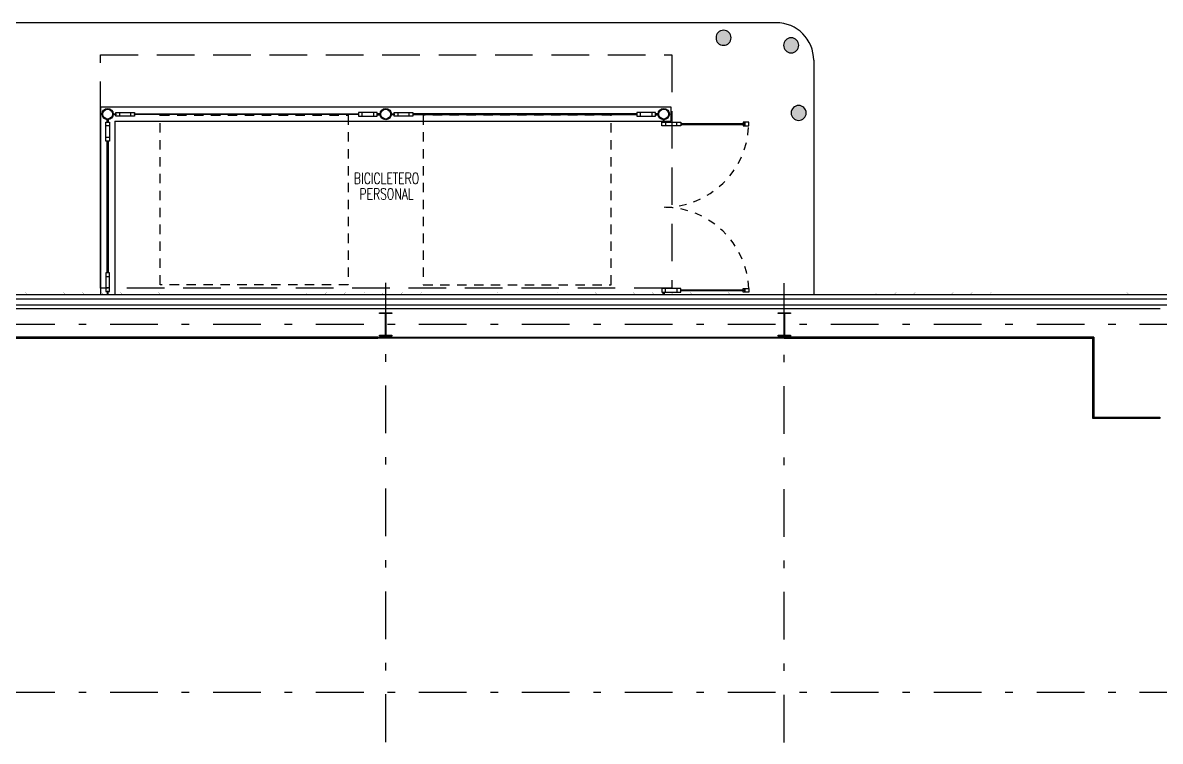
# Model space of a CAD drawing. Header units: millimetres. Extents: x -579 to 213, y -67 to 509.
# Drawn here: x -20.74 to -5.61, y 23.85 to 33.42 of the extents above; entities that cross this region are included whole.
import ezdxf
from ezdxf.enums import TextEntityAlignment as Align
from ezdxf.xclip import XClip

# ---------------------------------------------------------------- set-up
doc = ezdxf.new("R2010")
doc.units = ezdxf.units.MM
doc.header["$LTSCALE"] = 0.1
for name, pattern in [('X REF - ANELO INST bind$0$X REF - ANELO EXT$0$DASHED', [0.75, 0.5, -0.25]), ('X REF - ANELO INST bind$0$X REF - ANELO EXT$0$DASHED2', [0.375, 0.25, -0.125]), ('X REF - ANELO INST bind$0$X REF - ANELO EXT$0$HIDDEN2', [0.1875, 0.125, -0.0625]), ('X REF - ANELO INST bind$0$X REF - ANELO$0$DASHDOT2', [12.7, 6.35, -3.175, 0, -3.175])]:
    doc.linetypes.add(name, pattern=pattern)
for name, color, linetype in [('X REF - ANELO INST bind$0$X REF - ANELO EXT$0$A-CORDONES', 8, 'Continuous'), ('X REF - ANELO INST bind$0$X REF - ANELO EXT$0$A-VISTAS', 8, 'Continuous'), ('X REF - ANELO INST bind$0$X REF - ANELO EXT$0$C-METALICA', 8, 'Continuous'), ('X REF - ANELO INST bind$0$X REF - ANELO EXT$0$D-POSTE HG20', 8, 'Continuous'), ('X REF - ANELO INST bind$0$X REF - ANELO EXT$0$MET-COLUMNA METALICA', 7, 'Continuous'), ('X REF - ANELO INST bind$0$X REF - ANELO EXT$0$PROY', 8, 'X REF - ANELO INST bind$0$X REF - ANELO EXT$0$DASHED'), ('X REF - ANELO INST bind$0$X REF - ANELO EXT$0$R-NOMBRE LOCAL', 7, 'Continuous'), ('X REF - ANELO INST bind$0$X REF - ANELO$0$A-CHAPA TRAPEZOIDAL', 8, 'Continuous'), ('X REF - ANELO INST bind$0$X REF - ANELO$0$A-TABIQUE PRY', 7, 'Continuous'), ('X REF - ANELO INST bind$0$X REF - ANELO$0$A-VISTAS', 8, 'Continuous'), ('X REF - ANELO INST bind$0$X REF - ANELO$0$MET-COLUMNA METALICA', 7, 'Continuous'), ('X REF - ANELO INST bind$0$X REF - ANELO$0$MET-CORREAS DE CV', 7, 'Continuous'), ('X REF - ANELO INST bind$0$X REF - ANELO$0$MET-EJE CABRIADAS', 8, 'X REF - ANELO INST bind$0$X REF - ANELO$0$DASHDOT2'), ('X REF - ANELO INST bind$0$X REF - ANELO$0$MET-LANA VIDRIO', 8, 'Continuous')]:
    doc.layers.add(name, color=color, linetype=linetype)
doc.layers.add('X REF - ANELO INST bind$0$X REF - ANELO EXT$0$PROY-RT Y CONDUCTOS', color=8, linetype='X REF - ANELO INST bind$0$X REF - ANELO EXT$0$HIDDEN2', plot=False)
doc.styles.add('X REF - ANELO INST bind$0$X REF - ANELO EXT$0$VAUX', font='romans.shx', dxfattribs={"width": 0.85})
doc.linetypes.add('X REF - ANELO INST bind$0$X REF - ANELO$0$REFERENCIAL CORTE TRANSVERSAL WM$0$BATTING', pattern='A,0.00254,-2.54,[134,ltypeshp.shx,S=2.54,R=0,X=-2.54,Y=0],-5.08,[134,ltypeshp.shx,S=2.54,R=180,X=2.54,Y=0],-2.54', length=10.16254)

# ---------------------------------------------------------------- blocks, each defined once
blk = doc.blocks.new('X REF - ANELO INST bind$0$X REF - ANELO$0$CMETP')
at = {"layer": 'X REF - ANELO INST bind$0$X REF - ANELO$0$MET-COLUMNA METALICA'}
blk.add_hatch(color=256, dxfattribs=at).paths.add_polyline_path([(-0.082, 0), (-0.082, 0.01), (-0.007, 0.01, 0.414214), (-0.003, 0.014), (-0.003, 0.296, 0.414214), (-0.007, 0.3), (-0.082, 0.3), (-0.082, 0.31), (0.082, 0.31), (0.082, 0.3), (0.007, 0.3, 0.414214), (0.003, 0.296), (0.003, 0.014, 0.414214), (0.007, 0.01), (0.082, 0.01), (0.082, 0)])
blk.add_lwpolyline([(0.082, 0.3), (0.082, 0.31), (-0.082, 0.31), (-0.082, 0.3), (-0.007, 0.3, -0.414214), (-0.003, 0.296), (-0.003, 0.014, -0.414214), (-0.007, 0.01), (-0.082, 0.01), (-0.082, 0), (0.082, 0), (0.082, 0.01), (0.007, 0.01, -0.414214), (0.003, 0.014), (0.003, 0.296, -0.414214), (0.007, 0.3)], format="xyb", close=True, dxfattribs=at)
blk = doc.blocks.new('X REF - ANELO INST bind$0$X REF - ANELO EXT$0$N Local')
at = {"layer": 'X REF - ANELO INST bind$0$X REF - ANELO EXT$0$R-NOMBRE LOCAL', "lineweight": 0, "style": 'X REF - ANELO INST bind$0$X REF - ANELO EXT$0$VAUX', "width": 0.85}
for p in [(6337.572, -934.455), (6337.572, -934.715)]:
    blk.add_attdef('NOMBRE', text='', height=0.182, dxfattribs=at).set_placement(p, align=Align.CENTER)
blk = doc.blocks.new('X REF - ANELO INST bind$0$X REF - ANELO EXT$0$COL')
at = {"layer": 'X REF - ANELO INST bind$0$X REF - ANELO EXT$0$MET-COLUMNA METALICA'}
h = blk.add_hatch(color=256, dxfattribs=at)
h.dxf.hatch_style = 1
edge = h.paths.add_edge_path(flags=17)
edge.add_arc((-12.213, 32.199), 0.065, 0, 360)
edge = h.paths.add_edge_path()
edge.add_arc((-12.213, 32.199), 0.075, 0, 360)
for radius in [0.075, 0.065]:
    blk.add_circle((-12.213, 32.199, 0.015), radius, dxfattribs=at)
blk = doc.blocks.new('X REF - ANELO INST bind$0$X REF - ANELO EXT$0$def hg poste 20')
at = {"layer": 'X REF - ANELO INST bind$0$X REF - ANELO EXT$0$D-POSTE HG20'}
h = blk.add_hatch(color=256, dxfattribs=at)
edge = h.paths.add_edge_path()
edge.add_arc((1268.582, 494.004), 0.1, 0, 360)
blk.add_circle((1268.582, 494.004), 0.1, dxfattribs=at)
blk = doc.blocks.new('X REF - ANELO INST bind$0$X REF - ANELO EXT')
at = {"layer": 'X REF - ANELO INST bind$0$X REF - ANELO EXT$0$A-CORDONES'}
for p, q in [((-10.718, 33.416), (-20.993, 33.416, 0)), ((-10.218, 32.916), (-10.218, 29.795))]:
    blk.add_line(p, q, dxfattribs=at)
blk.add_arc((-10.718, 32.916), 0.5, 0, 90, dxfattribs=at)
at = {"layer": 'X REF - ANELO INST bind$0$X REF - ANELO EXT$0$A-VISTAS', "linetype": 'Continuous', "ltscale": 0.1}
for p, q in [((-19.708, 32.294), (-19.708, 29.795)), ((-19.708, 32.294), (-12.121, 32.294)), ((-12.121, 32.294), (-12.121, 32.104)), ((-19.518, 32.104), (-19.518, 29.795)), ((-19.518, 32.104), (-12.121, 32.104))]:
    blk.add_line(p, q, dxfattribs=at)
at = {"layer": 'X REF - ANELO INST bind$0$X REF - ANELO EXT$0$A-VISTAS'}
blk.add_line((-19.708, 29.883), (-19.708, 32.294), dxfattribs=at)
at = {"layer": 'X REF - ANELO INST bind$0$X REF - ANELO EXT$0$C-METALICA'}
for p, q in [((-19.455, 32.222), (-19.305, 32.222)), ((-19.305, 32.172), (-19.455, 32.172)), ((-16.075, 32.222), (-16.225, 32.222)), ((-16.225, 32.172), (-16.075, 32.172)), ((-15.751, 32.222), (-15.601, 32.222)), ((-15.601, 32.172), (-15.751, 32.172)), ((-12.371, 32.222), (-12.521, 32.222)), ((-12.521, 32.172), (-12.371, 32.172)), ((-12.188, 32.091), (-12.038, 32.091)), ((-19.638, 31.891), (-19.638, 32.041)), ((-19.588, 32.041), (-19.588, 31.891)), ((-12.038, 32.041), (-12.188, 32.041)), ((-19.638, 30.038), (-19.638, 29.888)), ((-19.588, 29.888), (-19.588, 30.038)), ((-12.038, 29.878), (-12.188, 29.878)), ((-12.188, 29.828), (-12.038, 29.828))]:
    blk.add_line(p, q, dxfattribs=at)
for points in [[(-19.588, 32.091), (-19.588, 32.041), (-19.638, 32.041), (-19.638, 32.091)], [(-19.619, 32.091), (-19.619, 32.124), (-19.607, 32.124), (-19.607, 32.091)], [(-19.505, 32.191), (-19.538, 32.191), (-19.538, 32.203), (-19.505, 32.203)], [(-19.505, 32.222), (-19.455, 32.222), (-19.455, 32.172), (-19.505, 32.172)], [(-19.305, 32.222), (-19.255, 32.222), (-19.255, 32.172), (-19.305, 32.172)], [(-16.275, 32.192), (-19.255, 32.192), (-19.255, 32.202), (-16.275, 32.202)], [(-16.225, 32.222), (-16.275, 32.222), (-16.275, 32.172), (-16.225, 32.172)], [(-16.025, 32.222), (-16.075, 32.222), (-16.075, 32.172), (-16.025, 32.172)], [(-16.025, 32.191), (-15.992, 32.191), (-15.992, 32.203), (-16.025, 32.203)], [(-15.801, 32.191), (-15.834, 32.191), (-15.834, 32.203), (-15.801, 32.203)], [(-15.801, 32.222), (-15.751, 32.222), (-15.751, 32.172), (-15.801, 32.172)], [(-15.601, 32.222), (-15.551, 32.222), (-15.551, 32.172), (-15.601, 32.172)], [(-15.551, 32.192), (-12.571, 32.192), (-12.571, 32.202), (-15.551, 32.202)], [(-12.521, 32.222), (-12.571, 32.222), (-12.571, 32.172), (-12.521, 32.172)], [(-12.321, 32.222), (-12.371, 32.222), (-12.371, 32.172), (-12.321, 32.172)], [(-12.321, 32.191), (-12.288, 32.191), (-12.288, 32.203), (-12.321, 32.203)], [(-12.188, 32.041), (-12.238, 32.041), (-12.238, 32.091), (-12.188, 32.091)], [(-12.207, 32.091), (-12.207, 32.124), (-12.219, 32.124), (-12.219, 32.091)], [(-12.038, 32.091), (-11.988, 32.091), (-11.988, 32.041), (-12.038, 32.041)], [(-11.133, 32.041), (-11.083, 32.041), (-11.083, 32.091), (-11.133, 32.091)], [(-11.158, 32.071), (-11.988, 32.071), (-11.988, 32.061), (-11.158, 32.061)], [(-19.588, 31.891), (-19.588, 31.841), (-19.638, 31.841), (-19.638, 31.891)], [(-19.618, 30.088), (-19.618, 31.841), (-19.608, 31.841), (-19.608, 30.088)], [(-19.588, 30.038), (-19.588, 30.088), (-19.638, 30.088), (-19.638, 30.038)], [(-19.588, 29.838), (-19.588, 29.888), (-19.638, 29.888), (-19.638, 29.838)], [(-19.619, 29.838), (-19.619, 29.805), (-19.607, 29.805), (-19.607, 29.838)], [(-12.188, 29.878), (-12.238, 29.878), (-12.238, 29.828), (-12.188, 29.828)], [(-12.207, 29.828), (-12.207, 29.795), (-12.219, 29.795), (-12.219, 29.828)], [(-12.038, 29.828), (-11.988, 29.828), (-11.988, 29.878), (-12.038, 29.878)], [(-11.158, 29.848), (-11.988, 29.848), (-11.988, 29.858), (-11.158, 29.858)], [(-11.133, 29.878), (-11.083, 29.878), (-11.083, 29.828), (-11.133, 29.828)]]:
    blk.add_lwpolyline(points, close=True, dxfattribs=at)
for points in [[(-11.133, 32.091), (-11.158, 32.091), (-11.158, 32.041), (-11.133, 32.041), (-11.133, 32.091)], [(-11.133, 29.828), (-11.158, 29.828), (-11.158, 29.878), (-11.133, 29.878), (-11.133, 29.828)]]:
    blk.add_lwpolyline(points, dxfattribs=at)
at = {"layer": 'X REF - ANELO INST bind$0$X REF - ANELO EXT$0$C-METALICA', "color": 8, "linetype": 'X REF - ANELO INST bind$0$X REF - ANELO EXT$0$DASHED2'}
for centre, start, end in [((-12.212, 32.09), 270.1659, 357.5177), ((-12.212, 29.829), 2.4823, 89.8341)]:
    blk.add_arc(centre, 1.13, start, end, dxfattribs=at)
at = {"layer": 'X REF - ANELO INST bind$0$X REF - ANELO EXT$0$PROY', "ltscale": 10}
blk.add_lwpolyline([(-12.108, 29.883), (-19.708, 29.883), (-19.708, 32.99), (-12.108, 32.99), (-12.108, 29.883), (-12.108, 29.883), (-12.108, 29.883), (-12.108, 29.883), (-12.108, 29.883), (-12.108, 29.883), (-12.108, 29.883), (-12.108, 29.883), (-12.108, 29.883), (-19.708, 29.883), (-19.708, 32.99)], dxfattribs=at)
at = {"layer": 'X REF - ANELO INST bind$0$X REF - ANELO EXT$0$PROY-RT Y CONDUCTOS', "ltscale": 10}
for points in [[(-18.913, 29.928), (-18.913, 32.183), (-16.413, 32.183), (-16.413, 29.928)], [(-12.913, 29.928), (-12.913, 32.183), (-15.413, 32.183), (-15.413, 29.928)]]:
    blk.add_lwpolyline(points, close=True, dxfattribs=at)
at = {"extrusion": (0, 0, -1), "zscale": -1}
for p in [(-1257.164, -460.789), (-1258.064, -460.889)]:
    blk.add_blockref('X REF - ANELO INST bind$0$X REF - ANELO EXT$0$def hg poste 20', p, dxfattribs=at)
for p in [(-7.4, 0), (-3.7, 0, -0.007), (0, 0)]:
    blk.add_blockref('X REF - ANELO INST bind$0$X REF - ANELO EXT$0$COL', p)
at = {"extrusion": (0, 0, -1), "zscale": -1, "rotation": 90}
blk.add_blockref('X REF - ANELO INST bind$0$X REF - ANELO EXT$0$def hg poste 20', (504.422, -1236.367), dxfattribs=at)
ref = blk.add_blockref('X REF - ANELO INST bind$0$X REF - ANELO EXT$0$N Local', (5054.156, 778.833), dxfattribs=dict(xscale=-0.7999999999999545, yscale=0.8000000000000114, zscale=0.8))
ref.add_attrib('NOMBRE', 'BICICLETERO', dxfattribs={"layer": 'X REF - ANELO INST bind$0$X REF - ANELO EXT$0$R-NOMBRE LOCAL', "lineweight": 0, "height": 0.15, "style": 'X REF - ANELO INST bind$0$X REF - ANELO EXT$0$VAUX', "width": 0.7}).set_placement((-15.902, 31.269), align=Align.CENTER)
ref.add_attrib('NOMBRE', 'PERSONAL', dxfattribs={"layer": 'X REF - ANELO INST bind$0$X REF - ANELO EXT$0$R-NOMBRE LOCAL', "lineweight": 0, "height": 0.15, "style": 'X REF - ANELO INST bind$0$X REF - ANELO EXT$0$VAUX', "width": 0.7}).set_placement((-15.902, 31.061), align=Align.CENTER)
blk = doc.blocks.new('X REF - ANELO INST bind$0$X REF - ANELO')
at = {"layer": 'X REF - ANELO INST bind$0$X REF - ANELO$0$MET-COLUMNA METALICA'}
h = blk.add_hatch(color=256, dxfattribs=at)
h.dxf.hatch_style = 1
edge = h.paths.add_edge_path(flags=17)
edge.add_arc((-19.613, 32.199), 0.065, 0, 360)
edge = h.paths.add_edge_path()
edge.add_arc((-19.613, 32.199), 0.075, 0, 360)
h = blk.add_hatch(color=256, dxfattribs=at)
h.dxf.hatch_style = 1
edge = h.paths.add_edge_path(flags=17)
edge.add_arc((-15.913, 32.199), 0.065, 0, 360)
edge = h.paths.add_edge_path()
edge.add_arc((-15.913, 32.199), 0.075, 0, 360)
h = blk.add_hatch(color=256, dxfattribs=at)
h.dxf.hatch_style = 1
edge = h.paths.add_edge_path(flags=17)
edge.add_arc((-12.213, 32.199), 0.065, 0, 360)
edge = h.paths.add_edge_path()
edge.add_arc((-12.213, 32.199), 0.075, 0, 360)
at = {"layer": 'X REF - ANELO INST bind$0$X REF - ANELO$0$A-CHAPA TRAPEZOIDAL'}
for points in [[(-20.515, 29.8, 0.0006, 0.0006, 0), (-20.545, 29.8, 0.0006, 0.0006, 0), (-20.549, 29.804, 0.0006, 0.0006, 0), (-20.579, 29.804, 0.0006, 0.0006, 0), (-20.583, 29.8, 0.0006, 0.0006, 0), (-20.613, 29.8, 0.0006, 0.0006, 0), (-20.617, 29.804, 0.0006, 0.0006, 0), (-20.647, 29.804, 0.0006, 0.0006, 0), (-20.651, 29.8, 0.0006, 0.0006, 0), (-20.681, 29.8, 0.0006, 0.0006, 0), (-20.71, 29.828, 0.0006, 0.0006, 0), (-20.74, 29.828, 0.0006, 0.0006, 0), (-20.768, 29.8, 0.0006, 0.0006, 0)], [(-18.999, 29.8, 0.0006, 0.0006, 0), (-19.029, 29.8, 0.0006, 0.0006, 0), (-19.033, 29.804, 0.0006, 0.0006, 0), (-19.063, 29.804, 0.0006, 0.0006, 0), (-19.067, 29.8, 0.0006, 0.0006, 0), (-19.097, 29.8, 0.0006, 0.0006, 0), (-19.101, 29.804, 0.0006, 0.0006, 0), (-19.131, 29.804, 0.0006, 0.0006, 0), (-19.135, 29.8, 0.0006, 0.0006, 0), (-19.165, 29.8, 0.0006, 0.0006, 0), (-19.194, 29.828, 0.0006, 0.0006, 0), (-19.224, 29.828, 0.0006, 0.0006, 0), (-19.252, 29.8, 0.0006, 0.0006, 0), (-19.282, 29.8, 0.0006, 0.0006, 0), (-19.286, 29.804, 0.0006, 0.0006, 0), (-19.316, 29.804, 0.0006, 0.0006, 0), (-19.32, 29.8, 0.0006, 0.0006, 0), (-19.35, 29.8, 0.0006, 0.0006, 0), (-19.354, 29.804, 0.0006, 0.0006, 0), (-19.384, 29.804, 0.0006, 0.0006, 0), (-19.388, 29.8, 0.0006, 0.0006, 0), (-19.418, 29.8, 0.0006, 0.0006, 0), (-19.446, 29.828, 0.0006, 0.0006, 0), (-19.476, 29.828, 0.0006, 0.0006, 0), (-19.504, 29.8, 0.0006, 0.0006, 0), (-19.534, 29.8, 0.0006, 0.0006, 0), (-19.538, 29.804, 0.0006, 0.0006, 0), (-19.568, 29.804, 0.0006, 0.0006, 0), (-19.572, 29.8, 0.0006, 0.0006, 0), (-19.602, 29.8, 0.0006, 0.0006, 0), (-19.606, 29.804, 0.0006, 0.0006, 0), (-19.636, 29.804, 0.0006, 0.0006, 0), (-19.64, 29.8, 0.0006, 0.0006, 0), (-19.67, 29.8, 0.0006, 0.0006, 0), (-19.699, 29.828, 0.0006, 0.0006, 0), (-19.729, 29.828, 0.0006, 0.0006, 0), (-19.757, 29.8, 0.0006, 0.0006, 0), (-19.787, 29.8, 0.0006, 0.0006, 0), (-19.791, 29.804, 0.0006, 0.0006, 0), (-19.821, 29.804, 0.0006, 0.0006, 0), (-19.825, 29.8, 0.0006, 0.0006, 0), (-19.855, 29.8, 0.0006, 0.0006, 0), (-19.859, 29.804, 0.0006, 0.0006, 0), (-19.889, 29.804, 0.0006, 0.0006, 0), (-19.893, 29.8, 0.0006, 0.0006, 0), (-19.923, 29.8, 0.0006, 0.0006, 0), (-19.951, 29.828, 0.0006, 0.0006, 0), (-19.981, 29.828, 0.0006, 0.0006, 0), (-20.01, 29.8, 0.0006, 0.0006, 0), (-20.04, 29.8, 0.0006, 0.0006, 0), (-20.044, 29.804, 0.0006, 0.0006, 0), (-20.074, 29.804, 0.0006, 0.0006, 0), (-20.078, 29.8, 0.0006, 0.0006, 0), (-20.108, 29.8, 0.0006, 0.0006, 0), (-20.112, 29.804, 0.0006, 0.0006, 0), (-20.142, 29.804, 0.0006, 0.0006, 0), (-20.146, 29.8, 0.0006, 0.0006, 0), (-20.176, 29.8, 0.0006, 0.0006, 0), (-20.204, 29.828, 0.0006, 0.0006, 0), (-20.234, 29.828, 0.0006, 0.0006, 0), (-20.262, 29.8, 0.0006, 0.0006, 0), (-20.292, 29.8, 0.0006, 0.0006, 0), (-20.296, 29.804, 0.0006, 0.0006, 0), (-20.326, 29.804, 0.0006, 0.0006, 0), (-20.33, 29.8, 0.0006, 0.0006, 0), (-20.36, 29.8, 0.0006, 0.0006, 0), (-20.364, 29.804, 0.0006, 0.0006, 0), (-20.394, 29.804, 0.0006, 0.0006, 0), (-20.398, 29.8, 0.0006, 0.0006, 0), (-20.428, 29.8, 0.0006, 0.0006, 0), (-20.456, 29.828, 0.0006, 0.0006, 0), (-20.486, 29.828, 0.0006, 0.0006, 0), (-20.515, 29.8, 0, 0, 0)], [(-17.483, 29.8, 0.0006, 0.0006, 0), (-17.513, 29.8, 0.0006, 0.0006, 0), (-17.517, 29.804, 0.0006, 0.0006, 0), (-17.547, 29.804, 0.0006, 0.0006, 0), (-17.551, 29.8, 0.0006, 0.0006, 0), (-17.581, 29.8, 0.0006, 0.0006, 0), (-17.585, 29.804, 0.0006, 0.0006, 0), (-17.615, 29.804, 0.0006, 0.0006, 0), (-17.619, 29.8, 0.0006, 0.0006, 0), (-17.649, 29.8, 0.0006, 0.0006, 0), (-17.678, 29.828, 0.0006, 0.0006, 0), (-17.708, 29.828, 0.0006, 0.0006, 0), (-17.736, 29.8, 0.0006, 0.0006, 0), (-17.766, 29.8, 0.0006, 0.0006, 0), (-17.77, 29.804, 0.0006, 0.0006, 0), (-17.8, 29.804, 0.0006, 0.0006, 0), (-17.804, 29.8, 0.0006, 0.0006, 0), (-17.834, 29.8, 0.0006, 0.0006, 0), (-17.838, 29.804, 0.0006, 0.0006, 0), (-17.868, 29.804, 0.0006, 0.0006, 0), (-17.872, 29.8, 0.0006, 0.0006, 0), (-17.902, 29.8, 0.0006, 0.0006, 0), (-17.93, 29.828, 0.0006, 0.0006, 0), (-17.96, 29.828, 0.0006, 0.0006, 0), (-17.988, 29.8, 0.0006, 0.0006, 0), (-18.018, 29.8, 0.0006, 0.0006, 0), (-18.022, 29.804, 0.0006, 0.0006, 0), (-18.052, 29.804, 0.0006, 0.0006, 0), (-18.056, 29.8, 0.0006, 0.0006, 0), (-18.086, 29.8, 0.0006, 0.0006, 0), (-18.09, 29.804, 0.0006, 0.0006, 0), (-18.12, 29.804, 0.0006, 0.0006, 0), (-18.124, 29.8, 0.0006, 0.0006, 0), (-18.154, 29.8, 0.0006, 0.0006, 0), (-18.183, 29.828, 0.0006, 0.0006, 0), (-18.213, 29.828, 0.0006, 0.0006, 0), (-18.241, 29.8, 0.0006, 0.0006, 0), (-18.271, 29.8, 0.0006, 0.0006, 0), (-18.275, 29.804, 0.0006, 0.0006, 0), (-18.305, 29.804, 0.0006, 0.0006, 0), (-18.309, 29.8, 0.0006, 0.0006, 0), (-18.339, 29.8, 0.0006, 0.0006, 0), (-18.343, 29.804, 0.0006, 0.0006, 0), (-18.373, 29.804, 0.0006, 0.0006, 0), (-18.377, 29.8, 0.0006, 0.0006, 0), (-18.407, 29.8, 0.0006, 0.0006, 0), (-18.435, 29.828, 0.0006, 0.0006, 0), (-18.465, 29.828, 0.0006, 0.0006, 0), (-18.494, 29.8, 0.0006, 0.0006, 0), (-18.524, 29.8, 0.0006, 0.0006, 0), (-18.528, 29.804, 0.0006, 0.0006, 0), (-18.558, 29.804, 0.0006, 0.0006, 0), (-18.562, 29.8, 0.0006, 0.0006, 0), (-18.592, 29.8, 0.0006, 0.0006, 0), (-18.596, 29.804, 0.0006, 0.0006, 0), (-18.626, 29.804, 0.0006, 0.0006, 0), (-18.63, 29.8, 0.0006, 0.0006, 0), (-18.66, 29.8, 0.0006, 0.0006, 0), (-18.688, 29.828, 0.0006, 0.0006, 0), (-18.718, 29.828, 0.0006, 0.0006, 0), (-18.746, 29.8, 0.0006, 0.0006, 0), (-18.776, 29.8, 0.0006, 0.0006, 0), (-18.78, 29.804, 0.0006, 0.0006, 0), (-18.81, 29.804, 0.0006, 0.0006, 0), (-18.814, 29.8, 0.0006, 0.0006, 0), (-18.844, 29.8, 0.0006, 0.0006, 0), (-18.848, 29.804, 0.0006, 0.0006, 0), (-18.878, 29.804, 0.0006, 0.0006, 0), (-18.882, 29.8, 0.0006, 0.0006, 0), (-18.912, 29.8, 0.0006, 0.0006, 0), (-18.94, 29.828, 0.0006, 0.0006, 0), (-18.97, 29.828, 0.0006, 0.0006, 0), (-18.999, 29.8, 0, 0, 0)], [(-15.967, 29.8, 0.0006, 0.0006, 0), (-15.997, 29.8, 0.0006, 0.0006, 0), (-16.001, 29.804, 0.0006, 0.0006, 0), (-16.031, 29.804, 0.0006, 0.0006, 0), (-16.035, 29.8, 0.0006, 0.0006, 0), (-16.065, 29.8, 0.0006, 0.0006, 0), (-16.069, 29.804, 0.0006, 0.0006, 0), (-16.099, 29.804, 0.0006, 0.0006, 0), (-16.103, 29.8, 0.0006, 0.0006, 0), (-16.133, 29.8, 0.0006, 0.0006, 0), (-16.162, 29.828, 0.0006, 0.0006, 0), (-16.192, 29.828, 0.0006, 0.0006, 0), (-16.22, 29.8, 0.0006, 0.0006, 0), (-16.25, 29.8, 0.0006, 0.0006, 0), (-16.254, 29.804, 0.0006, 0.0006, 0), (-16.284, 29.804, 0.0006, 0.0006, 0), (-16.288, 29.8, 0.0006, 0.0006, 0), (-16.318, 29.8, 0.0006, 0.0006, 0), (-16.322, 29.804, 0.0006, 0.0006, 0), (-16.352, 29.804, 0.0006, 0.0006, 0), (-16.356, 29.8, 0.0006, 0.0006, 0), (-16.386, 29.8, 0.0006, 0.0006, 0), (-16.414, 29.828, 0.0006, 0.0006, 0), (-16.444, 29.828, 0.0006, 0.0006, 0), (-16.472, 29.8, 0.0006, 0.0006, 0), (-16.502, 29.8, 0.0006, 0.0006, 0), (-16.506, 29.804, 0.0006, 0.0006, 0), (-16.536, 29.804, 0.0006, 0.0006, 0), (-16.54, 29.8, 0.0006, 0.0006, 0), (-16.57, 29.8, 0.0006, 0.0006, 0), (-16.574, 29.804, 0.0006, 0.0006, 0), (-16.604, 29.804, 0.0006, 0.0006, 0), (-16.608, 29.8, 0.0006, 0.0006, 0), (-16.638, 29.8, 0.0006, 0.0006, 0), (-16.667, 29.828, 0.0006, 0.0006, 0), (-16.697, 29.828, 0.0006, 0.0006, 0), (-16.725, 29.8, 0.0006, 0.0006, 0), (-16.755, 29.8, 0.0006, 0.0006, 0), (-16.759, 29.804, 0.0006, 0.0006, 0), (-16.789, 29.804, 0.0006, 0.0006, 0), (-16.793, 29.8, 0.0006, 0.0006, 0), (-16.823, 29.8, 0.0006, 0.0006, 0), (-16.827, 29.804, 0.0006, 0.0006, 0), (-16.857, 29.804, 0.0006, 0.0006, 0), (-16.861, 29.8, 0.0006, 0.0006, 0), (-16.891, 29.8, 0.0006, 0.0006, 0), (-16.919, 29.828, 0.0006, 0.0006, 0), (-16.949, 29.828, 0.0006, 0.0006, 0), (-16.978, 29.8, 0.0006, 0.0006, 0), (-17.008, 29.8, 0.0006, 0.0006, 0), (-17.012, 29.804, 0.0006, 0.0006, 0), (-17.042, 29.804, 0.0006, 0.0006, 0), (-17.046, 29.8, 0.0006, 0.0006, 0), (-17.076, 29.8, 0.0006, 0.0006, 0), (-17.08, 29.804, 0.0006, 0.0006, 0), (-17.11, 29.804, 0.0006, 0.0006, 0), (-17.114, 29.8, 0.0006, 0.0006, 0), (-17.144, 29.8, 0.0006, 0.0006, 0), (-17.172, 29.828, 0.0006, 0.0006, 0), (-17.202, 29.828, 0.0006, 0.0006, 0), (-17.23, 29.8, 0.0006, 0.0006, 0), (-17.26, 29.8, 0.0006, 0.0006, 0), (-17.264, 29.804, 0.0006, 0.0006, 0), (-17.294, 29.804, 0.0006, 0.0006, 0), (-17.298, 29.8, 0.0006, 0.0006, 0), (-17.328, 29.8, 0.0006, 0.0006, 0), (-17.332, 29.804, 0.0006, 0.0006, 0), (-17.362, 29.804, 0.0006, 0.0006, 0), (-17.366, 29.8, 0.0006, 0.0006, 0), (-17.396, 29.8, 0.0006, 0.0006, 0), (-17.424, 29.828, 0.0006, 0.0006, 0), (-17.454, 29.828, 0.0006, 0.0006, 0), (-17.483, 29.8, 0, 0, 0)], [(-14.451, 29.8, 0.0006, 0.0006, 0), (-14.481, 29.8, 0.0006, 0.0006, 0), (-14.485, 29.804, 0.0006, 0.0006, 0), (-14.515, 29.804, 0.0006, 0.0006, 0), (-14.519, 29.8, 0.0006, 0.0006, 0), (-14.549, 29.8, 0.0006, 0.0006, 0), (-14.553, 29.804, 0.0006, 0.0006, 0), (-14.583, 29.804, 0.0006, 0.0006, 0), (-14.587, 29.8, 0.0006, 0.0006, 0), (-14.617, 29.8, 0.0006, 0.0006, 0), (-14.646, 29.828, 0.0006, 0.0006, 0), (-14.676, 29.828, 0.0006, 0.0006, 0), (-14.704, 29.8, 0.0006, 0.0006, 0), (-14.734, 29.8, 0.0006, 0.0006, 0), (-14.738, 29.804, 0.0006, 0.0006, 0), (-14.768, 29.804, 0.0006, 0.0006, 0), (-14.772, 29.8, 0.0006, 0.0006, 0), (-14.802, 29.8, 0.0006, 0.0006, 0), (-14.806, 29.804, 0.0006, 0.0006, 0), (-14.836, 29.804, 0.0006, 0.0006, 0), (-14.84, 29.8, 0.0006, 0.0006, 0), (-14.87, 29.8, 0.0006, 0.0006, 0), (-14.898, 29.828, 0.0006, 0.0006, 0), (-14.928, 29.828, 0.0006, 0.0006, 0), (-14.956, 29.8, 0.0006, 0.0006, 0), (-14.986, 29.8, 0.0006, 0.0006, 0), (-14.99, 29.804, 0.0006, 0.0006, 0), (-15.02, 29.804, 0.0006, 0.0006, 0), (-15.024, 29.8, 0.0006, 0.0006, 0), (-15.054, 29.8, 0.0006, 0.0006, 0), (-15.058, 29.804, 0.0006, 0.0006, 0), (-15.088, 29.804, 0.0006, 0.0006, 0), (-15.092, 29.8, 0.0006, 0.0006, 0), (-15.122, 29.8, 0.0006, 0.0006, 0), (-15.151, 29.828, 0.0006, 0.0006, 0), (-15.181, 29.828, 0.0006, 0.0006, 0), (-15.209, 29.8, 0.0006, 0.0006, 0), (-15.239, 29.8, 0.0006, 0.0006, 0), (-15.243, 29.804, 0.0006, 0.0006, 0), (-15.273, 29.804, 0.0006, 0.0006, 0), (-15.277, 29.8, 0.0006, 0.0006, 0), (-15.307, 29.8, 0.0006, 0.0006, 0), (-15.311, 29.804, 0.0006, 0.0006, 0), (-15.341, 29.804, 0.0006, 0.0006, 0), (-15.345, 29.8, 0.0006, 0.0006, 0), (-15.375, 29.8, 0.0006, 0.0006, 0), (-15.403, 29.828, 0.0006, 0.0006, 0), (-15.433, 29.828, 0.0006, 0.0006, 0), (-15.462, 29.8, 0.0006, 0.0006, 0), (-15.492, 29.8, 0.0006, 0.0006, 0), (-15.496, 29.804, 0.0006, 0.0006, 0), (-15.526, 29.804, 0.0006, 0.0006, 0), (-15.53, 29.8, 0.0006, 0.0006, 0), (-15.56, 29.8, 0.0006, 0.0006, 0), (-15.564, 29.804, 0.0006, 0.0006, 0), (-15.594, 29.804, 0.0006, 0.0006, 0), (-15.598, 29.8, 0.0006, 0.0006, 0), (-15.628, 29.8, 0.0006, 0.0006, 0), (-15.656, 29.828, 0.0006, 0.0006, 0), (-15.686, 29.828, 0.0006, 0.0006, 0), (-15.714, 29.8, 0.0006, 0.0006, 0), (-15.744, 29.8, 0.0006, 0.0006, 0), (-15.748, 29.804, 0.0006, 0.0006, 0), (-15.778, 29.804, 0.0006, 0.0006, 0), (-15.782, 29.8, 0.0006, 0.0006, 0), (-15.812, 29.8, 0.0006, 0.0006, 0), (-15.816, 29.804, 0.0006, 0.0006, 0), (-15.846, 29.804, 0.0006, 0.0006, 0), (-15.85, 29.8, 0.0006, 0.0006, 0), (-15.88, 29.8, 0.0006, 0.0006, 0), (-15.908, 29.828, 0.0006, 0.0006, 0), (-15.938, 29.828, 0.0006, 0.0006, 0), (-15.967, 29.8, 0, 0, 0)], [(-12.935, 29.8, 0.0006, 0.0006, 0), (-12.965, 29.8, 0.0006, 0.0006, 0), (-12.969, 29.804, 0.0006, 0.0006, 0), (-12.999, 29.804, 0.0006, 0.0006, 0), (-13.003, 29.8, 0.0006, 0.0006, 0), (-13.033, 29.8, 0.0006, 0.0006, 0), (-13.037, 29.804, 0.0006, 0.0006, 0), (-13.067, 29.804, 0.0006, 0.0006, 0), (-13.071, 29.8, 0.0006, 0.0006, 0), (-13.101, 29.8, 0.0006, 0.0006, 0), (-13.13, 29.828, 0.0006, 0.0006, 0), (-13.16, 29.828, 0.0006, 0.0006, 0), (-13.188, 29.8, 0.0006, 0.0006, 0), (-13.218, 29.8, 0.0006, 0.0006, 0), (-13.222, 29.804, 0.0006, 0.0006, 0), (-13.252, 29.804, 0.0006, 0.0006, 0), (-13.256, 29.8, 0.0006, 0.0006, 0), (-13.286, 29.8, 0.0006, 0.0006, 0), (-13.29, 29.804, 0.0006, 0.0006, 0), (-13.32, 29.804, 0.0006, 0.0006, 0), (-13.324, 29.8, 0.0006, 0.0006, 0), (-13.354, 29.8, 0.0006, 0.0006, 0), (-13.382, 29.828, 0.0006, 0.0006, 0), (-13.412, 29.828, 0.0006, 0.0006, 0), (-13.44, 29.8, 0.0006, 0.0006, 0), (-13.47, 29.8, 0.0006, 0.0006, 0), (-13.474, 29.804, 0.0006, 0.0006, 0), (-13.504, 29.804, 0.0006, 0.0006, 0), (-13.508, 29.8, 0.0006, 0.0006, 0), (-13.538, 29.8, 0.0006, 0.0006, 0), (-13.542, 29.804, 0.0006, 0.0006, 0), (-13.572, 29.804, 0.0006, 0.0006, 0), (-13.576, 29.8, 0.0006, 0.0006, 0), (-13.606, 29.8, 0.0006, 0.0006, 0), (-13.635, 29.828, 0.0006, 0.0006, 0), (-13.665, 29.828, 0.0006, 0.0006, 0), (-13.693, 29.8, 0.0006, 0.0006, 0), (-13.723, 29.8, 0.0006, 0.0006, 0), (-13.727, 29.804, 0.0006, 0.0006, 0), (-13.757, 29.804, 0.0006, 0.0006, 0), (-13.761, 29.8, 0.0006, 0.0006, 0), (-13.791, 29.8, 0.0006, 0.0006, 0), (-13.795, 29.804, 0.0006, 0.0006, 0), (-13.825, 29.804, 0.0006, 0.0006, 0), (-13.829, 29.8, 0.0006, 0.0006, 0), (-13.859, 29.8, 0.0006, 0.0006, 0), (-13.887, 29.828, 0.0006, 0.0006, 0), (-13.917, 29.828, 0.0006, 0.0006, 0), (-13.946, 29.8, 0.0006, 0.0006, 0), (-13.976, 29.8, 0.0006, 0.0006, 0), (-13.98, 29.804, 0.0006, 0.0006, 0), (-14.01, 29.804, 0.0006, 0.0006, 0), (-14.014, 29.8, 0.0006, 0.0006, 0), (-14.044, 29.8, 0.0006, 0.0006, 0), (-14.048, 29.804, 0.0006, 0.0006, 0), (-14.078, 29.804, 0.0006, 0.0006, 0), (-14.082, 29.8, 0.0006, 0.0006, 0), (-14.112, 29.8, 0.0006, 0.0006, 0), (-14.14, 29.828, 0.0006, 0.0006, 0), (-14.17, 29.828, 0.0006, 0.0006, 0), (-14.198, 29.8, 0.0006, 0.0006, 0), (-14.228, 29.8, 0.0006, 0.0006, 0), (-14.232, 29.804, 0.0006, 0.0006, 0), (-14.262, 29.804, 0.0006, 0.0006, 0), (-14.266, 29.8, 0.0006, 0.0006, 0), (-14.296, 29.8, 0.0006, 0.0006, 0), (-14.3, 29.804, 0.0006, 0.0006, 0), (-14.33, 29.804, 0.0006, 0.0006, 0), (-14.334, 29.8, 0.0006, 0.0006, 0), (-14.364, 29.8, 0.0006, 0.0006, 0), (-14.392, 29.828, 0.0006, 0.0006, 0), (-14.422, 29.828, 0.0006, 0.0006, 0), (-14.451, 29.8, 0, 0, 0)], [(-11.419, 29.8, 0.0006, 0.0006, 0), (-11.449, 29.8, 0.0006, 0.0006, 0), (-11.453, 29.804, 0.0006, 0.0006, 0), (-11.483, 29.804, 0.0006, 0.0006, 0), (-11.487, 29.8, 0.0006, 0.0006, 0), (-11.517, 29.8, 0.0006, 0.0006, 0), (-11.521, 29.804, 0.0006, 0.0006, 0), (-11.551, 29.804, 0.0006, 0.0006, 0), (-11.555, 29.8, 0.0006, 0.0006, 0), (-11.585, 29.8, 0.0006, 0.0006, 0), (-11.614, 29.828, 0.0006, 0.0006, 0), (-11.644, 29.828, 0.0006, 0.0006, 0), (-11.672, 29.8, 0.0006, 0.0006, 0), (-11.702, 29.8, 0.0006, 0.0006, 0), (-11.706, 29.804, 0.0006, 0.0006, 0), (-11.736, 29.804, 0.0006, 0.0006, 0), (-11.74, 29.8, 0.0006, 0.0006, 0), (-11.77, 29.8, 0.0006, 0.0006, 0), (-11.774, 29.804, 0.0006, 0.0006, 0), (-11.804, 29.804, 0.0006, 0.0006, 0), (-11.808, 29.8, 0.0006, 0.0006, 0), (-11.838, 29.8, 0.0006, 0.0006, 0), (-11.866, 29.828, 0.0006, 0.0006, 0), (-11.896, 29.828, 0.0006, 0.0006, 0), (-11.924, 29.8, 0.0006, 0.0006, 0), (-11.954, 29.8, 0.0006, 0.0006, 0), (-11.958, 29.804, 0.0006, 0.0006, 0), (-11.988, 29.804, 0.0006, 0.0006, 0), (-11.992, 29.8, 0.0006, 0.0006, 0), (-12.022, 29.8, 0.0006, 0.0006, 0), (-12.026, 29.804, 0.0006, 0.0006, 0), (-12.056, 29.804, 0.0006, 0.0006, 0), (-12.06, 29.8, 0.0006, 0.0006, 0), (-12.09, 29.8, 0.0006, 0.0006, 0), (-12.119, 29.828, 0.0006, 0.0006, 0), (-12.149, 29.828, 0.0006, 0.0006, 0), (-12.177, 29.8, 0.0006, 0.0006, 0), (-12.207, 29.8, 0.0006, 0.0006, 0), (-12.211, 29.804, 0.0006, 0.0006, 0), (-12.241, 29.804, 0.0006, 0.0006, 0), (-12.245, 29.8, 0.0006, 0.0006, 0), (-12.275, 29.8, 0.0006, 0.0006, 0), (-12.279, 29.804, 0.0006, 0.0006, 0), (-12.309, 29.804, 0.0006, 0.0006, 0), (-12.313, 29.8, 0.0006, 0.0006, 0), (-12.343, 29.8, 0.0006, 0.0006, 0), (-12.371, 29.828, 0.0006, 0.0006, 0), (-12.401, 29.828, 0.0006, 0.0006, 0), (-12.43, 29.8, 0.0006, 0.0006, 0), (-12.46, 29.8, 0.0006, 0.0006, 0), (-12.464, 29.804, 0.0006, 0.0006, 0), (-12.494, 29.804, 0.0006, 0.0006, 0), (-12.498, 29.8, 0.0006, 0.0006, 0), (-12.528, 29.8, 0.0006, 0.0006, 0), (-12.532, 29.804, 0.0006, 0.0006, 0), (-12.562, 29.804, 0.0006, 0.0006, 0), (-12.566, 29.8, 0.0006, 0.0006, 0), (-12.596, 29.8, 0.0006, 0.0006, 0), (-12.624, 29.828, 0.0006, 0.0006, 0), (-12.654, 29.828, 0.0006, 0.0006, 0), (-12.682, 29.8, 0.0006, 0.0006, 0), (-12.712, 29.8, 0.0006, 0.0006, 0), (-12.716, 29.804, 0.0006, 0.0006, 0), (-12.746, 29.804, 0.0006, 0.0006, 0), (-12.75, 29.8, 0.0006, 0.0006, 0), (-12.78, 29.8, 0.0006, 0.0006, 0), (-12.784, 29.804, 0.0006, 0.0006, 0), (-12.814, 29.804, 0.0006, 0.0006, 0), (-12.818, 29.8, 0.0006, 0.0006, 0), (-12.848, 29.8, 0.0006, 0.0006, 0), (-12.876, 29.828, 0.0006, 0.0006, 0), (-12.906, 29.828, 0.0006, 0.0006, 0), (-12.935, 29.8, 0, 0, 0)], [(-9.903, 29.8, 0.0006, 0.0006, 0), (-9.933, 29.8, 0.0006, 0.0006, 0), (-9.937, 29.804, 0.0006, 0.0006, 0), (-9.967, 29.804, 0.0006, 0.0006, 0), (-9.971, 29.8, 0.0006, 0.0006, 0), (-10.001, 29.8, 0.0006, 0.0006, 0), (-10.005, 29.804, 0.0006, 0.0006, 0), (-10.035, 29.804, 0.0006, 0.0006, 0), (-10.039, 29.8, 0.0006, 0.0006, 0), (-10.069, 29.8, 0.0006, 0.0006, 0), (-10.098, 29.828, 0.0006, 0.0006, 0), (-10.128, 29.828, 0.0006, 0.0006, 0), (-10.156, 29.8, 0.0006, 0.0006, 0), (-10.186, 29.8, 0.0006, 0.0006, 0), (-10.19, 29.804, 0.0006, 0.0006, 0), (-10.22, 29.804, 0.0006, 0.0006, 0), (-10.224, 29.8, 0.0006, 0.0006, 0), (-10.254, 29.8, 0.0006, 0.0006, 0), (-10.258, 29.804, 0.0006, 0.0006, 0), (-10.288, 29.804, 0.0006, 0.0006, 0), (-10.292, 29.8, 0.0006, 0.0006, 0), (-10.322, 29.8, 0.0006, 0.0006, 0), (-10.35, 29.828, 0.0006, 0.0006, 0), (-10.38, 29.828, 0.0006, 0.0006, 0), (-10.408, 29.8, 0.0006, 0.0006, 0), (-10.438, 29.8, 0.0006, 0.0006, 0), (-10.442, 29.804, 0.0006, 0.0006, 0), (-10.472, 29.804, 0.0006, 0.0006, 0), (-10.476, 29.8, 0.0006, 0.0006, 0), (-10.506, 29.8, 0.0006, 0.0006, 0), (-10.51, 29.804, 0.0006, 0.0006, 0), (-10.54, 29.804, 0.0006, 0.0006, 0), (-10.544, 29.8, 0.0006, 0.0006, 0), (-10.574, 29.8, 0.0006, 0.0006, 0), (-10.603, 29.828, 0.0006, 0.0006, 0), (-10.633, 29.828, 0.0006, 0.0006, 0), (-10.661, 29.8, 0.0006, 0.0006, 0), (-10.691, 29.8, 0.0006, 0.0006, 0), (-10.695, 29.804, 0.0006, 0.0006, 0), (-10.725, 29.804, 0.0006, 0.0006, 0), (-10.729, 29.8, 0.0006, 0.0006, 0), (-10.759, 29.8, 0.0006, 0.0006, 0), (-10.763, 29.804, 0.0006, 0.0006, 0), (-10.793, 29.804, 0.0006, 0.0006, 0), (-10.797, 29.8, 0.0006, 0.0006, 0), (-10.827, 29.8, 0.0006, 0.0006, 0), (-10.855, 29.828, 0.0006, 0.0006, 0), (-10.885, 29.828, 0.0006, 0.0006, 0), (-10.914, 29.8, 0.0006, 0.0006, 0), (-10.944, 29.8, 0.0006, 0.0006, 0), (-10.948, 29.804, 0.0006, 0.0006, 0), (-10.978, 29.804, 0.0006, 0.0006, 0), (-10.982, 29.8, 0.0006, 0.0006, 0), (-11.012, 29.8, 0.0006, 0.0006, 0), (-11.016, 29.804, 0.0006, 0.0006, 0), (-11.046, 29.804, 0.0006, 0.0006, 0), (-11.05, 29.8, 0.0006, 0.0006, 0), (-11.08, 29.8, 0.0006, 0.0006, 0), (-11.108, 29.828, 0.0006, 0.0006, 0), (-11.138, 29.828, 0.0006, 0.0006, 0), (-11.166, 29.8, 0.0006, 0.0006, 0), (-11.196, 29.8, 0.0006, 0.0006, 0), (-11.2, 29.804, 0.0006, 0.0006, 0), (-11.23, 29.804, 0.0006, 0.0006, 0), (-11.234, 29.8, 0.0006, 0.0006, 0), (-11.264, 29.8, 0.0006, 0.0006, 0), (-11.268, 29.804, 0.0006, 0.0006, 0), (-11.298, 29.804, 0.0006, 0.0006, 0), (-11.302, 29.8, 0.0006, 0.0006, 0), (-11.332, 29.8, 0.0006, 0.0006, 0), (-11.36, 29.828, 0.0006, 0.0006, 0), (-11.39, 29.828, 0.0006, 0.0006, 0), (-11.419, 29.8, 0, 0, 0)], [(-8.387, 29.8, 0.0006, 0.0006, 0), (-8.417, 29.8, 0.0006, 0.0006, 0), (-8.421, 29.804, 0.0006, 0.0006, 0), (-8.451, 29.804, 0.0006, 0.0006, 0), (-8.455, 29.8, 0.0006, 0.0006, 0), (-8.485, 29.8, 0.0006, 0.0006, 0), (-8.489, 29.804, 0.0006, 0.0006, 0), (-8.519, 29.804, 0.0006, 0.0006, 0), (-8.523, 29.8, 0.0006, 0.0006, 0), (-8.553, 29.8, 0.0006, 0.0006, 0), (-8.582, 29.828, 0.0006, 0.0006, 0), (-8.612, 29.828, 0.0006, 0.0006, 0), (-8.64, 29.8, 0.0006, 0.0006, 0), (-8.67, 29.8, 0.0006, 0.0006, 0), (-8.674, 29.804, 0.0006, 0.0006, 0), (-8.704, 29.804, 0.0006, 0.0006, 0), (-8.708, 29.8, 0.0006, 0.0006, 0), (-8.738, 29.8, 0.0006, 0.0006, 0), (-8.742, 29.804, 0.0006, 0.0006, 0), (-8.772, 29.804, 0.0006, 0.0006, 0), (-8.776, 29.8, 0.0006, 0.0006, 0), (-8.806, 29.8, 0.0006, 0.0006, 0), (-8.834, 29.828, 0.0006, 0.0006, 0), (-8.864, 29.828, 0.0006, 0.0006, 0), (-8.893, 29.8, 0.0006, 0.0006, 0), (-8.923, 29.8, 0.0006, 0.0006, 0), (-8.927, 29.804, 0.0006, 0.0006, 0), (-8.957, 29.804, 0.0006, 0.0006, 0), (-8.961, 29.8, 0.0006, 0.0006, 0), (-8.991, 29.8, 0.0006, 0.0006, 0), (-8.995, 29.804, 0.0006, 0.0006, 0), (-9.025, 29.804, 0.0006, 0.0006, 0), (-9.029, 29.8, 0.0006, 0.0006, 0), (-9.059, 29.8, 0.0006, 0.0006, 0), (-9.087, 29.828, 0.0006, 0.0006, 0), (-9.117, 29.828, 0.0006, 0.0006, 0), (-9.145, 29.8, 0.0006, 0.0006, 0), (-9.175, 29.8, 0.0006, 0.0006, 0), (-9.179, 29.804, 0.0006, 0.0006, 0), (-9.209, 29.804, 0.0006, 0.0006, 0), (-9.213, 29.8, 0.0006, 0.0006, 0), (-9.243, 29.8, 0.0006, 0.0006, 0), (-9.247, 29.804, 0.0006, 0.0006, 0), (-9.277, 29.804, 0.0006, 0.0006, 0), (-9.281, 29.8, 0.0006, 0.0006, 0), (-9.311, 29.8, 0.0006, 0.0006, 0), (-9.339, 29.828, 0.0006, 0.0006, 0), (-9.369, 29.828, 0.0006, 0.0006, 0), (-9.398, 29.8, 0.0006, 0.0006, 0), (-9.428, 29.8, 0.0006, 0.0006, 0), (-9.432, 29.804, 0.0006, 0.0006, 0), (-9.462, 29.804, 0.0006, 0.0006, 0), (-9.466, 29.8, 0.0006, 0.0006, 0), (-9.496, 29.8, 0.0006, 0.0006, 0), (-9.5, 29.804, 0.0006, 0.0006, 0), (-9.53, 29.804, 0.0006, 0.0006, 0), (-9.534, 29.8, 0.0006, 0.0006, 0), (-9.564, 29.8, 0.0006, 0.0006, 0), (-9.592, 29.828, 0.0006, 0.0006, 0), (-9.622, 29.828, 0.0006, 0.0006, 0), (-9.65, 29.8, 0.0006, 0.0006, 0), (-9.68, 29.8, 0.0006, 0.0006, 0), (-9.684, 29.804, 0.0006, 0.0006, 0), (-9.714, 29.804, 0.0006, 0.0006, 0), (-9.718, 29.8, 0.0006, 0.0006, 0), (-9.748, 29.8, 0.0006, 0.0006, 0), (-9.752, 29.804, 0.0006, 0.0006, 0), (-9.782, 29.804, 0.0006, 0.0006, 0), (-9.786, 29.8, 0.0006, 0.0006, 0), (-9.816, 29.8, 0.0006, 0.0006, 0), (-9.845, 29.828, 0.0006, 0.0006, 0), (-9.875, 29.828, 0.0006, 0.0006, 0), (-9.903, 29.8, 0, 0, 0)], [(-6.871, 29.8, 0.0006, 0.0006, 0), (-6.901, 29.8, 0.0006, 0.0006, 0), (-6.905, 29.804, 0.0006, 0.0006, 0), (-6.935, 29.804, 0.0006, 0.0006, 0), (-6.939, 29.8, 0.0006, 0.0006, 0), (-6.969, 29.8, 0.0006, 0.0006, 0), (-6.973, 29.804, 0.0006, 0.0006, 0), (-7.003, 29.804, 0.0006, 0.0006, 0), (-7.007, 29.8, 0.0006, 0.0006, 0), (-7.037, 29.8, 0.0006, 0.0006, 0), (-7.066, 29.828, 0.0006, 0.0006, 0), (-7.096, 29.828, 0.0006, 0.0006, 0), (-7.124, 29.8, 0.0006, 0.0006, 0), (-7.154, 29.8, 0.0006, 0.0006, 0), (-7.158, 29.804, 0.0006, 0.0006, 0), (-7.188, 29.804, 0.0006, 0.0006, 0), (-7.192, 29.8, 0.0006, 0.0006, 0), (-7.222, 29.8, 0.0006, 0.0006, 0), (-7.226, 29.804, 0.0006, 0.0006, 0), (-7.256, 29.804, 0.0006, 0.0006, 0), (-7.26, 29.8, 0.0006, 0.0006, 0), (-7.29, 29.8, 0.0006, 0.0006, 0), (-7.318, 29.828, 0.0006, 0.0006, 0), (-7.348, 29.828, 0.0006, 0.0006, 0), (-7.377, 29.8, 0.0006, 0.0006, 0), (-7.407, 29.8, 0.0006, 0.0006, 0), (-7.411, 29.804, 0.0006, 0.0006, 0), (-7.441, 29.804, 0.0006, 0.0006, 0), (-7.445, 29.8, 0.0006, 0.0006, 0), (-7.475, 29.8, 0.0006, 0.0006, 0), (-7.479, 29.804, 0.0006, 0.0006, 0), (-7.509, 29.804, 0.0006, 0.0006, 0), (-7.513, 29.8, 0.0006, 0.0006, 0), (-7.543, 29.8, 0.0006, 0.0006, 0), (-7.571, 29.828, 0.0006, 0.0006, 0), (-7.601, 29.828, 0.0006, 0.0006, 0), (-7.629, 29.8, 0.0006, 0.0006, 0), (-7.659, 29.8, 0.0006, 0.0006, 0), (-7.663, 29.804, 0.0006, 0.0006, 0), (-7.693, 29.804, 0.0006, 0.0006, 0), (-7.697, 29.8, 0.0006, 0.0006, 0), (-7.727, 29.8, 0.0006, 0.0006, 0), (-7.731, 29.804, 0.0006, 0.0006, 0), (-7.761, 29.804, 0.0006, 0.0006, 0), (-7.765, 29.8, 0.0006, 0.0006, 0), (-7.795, 29.8, 0.0006, 0.0006, 0), (-7.823, 29.828, 0.0006, 0.0006, 0), (-7.853, 29.828, 0.0006, 0.0006, 0), (-7.882, 29.8, 0.0006, 0.0006, 0), (-7.912, 29.8, 0.0006, 0.0006, 0), (-7.916, 29.804, 0.0006, 0.0006, 0), (-7.946, 29.804, 0.0006, 0.0006, 0), (-7.95, 29.8, 0.0006, 0.0006, 0), (-7.98, 29.8, 0.0006, 0.0006, 0), (-7.984, 29.804, 0.0006, 0.0006, 0), (-8.014, 29.804, 0.0006, 0.0006, 0), (-8.018, 29.8, 0.0006, 0.0006, 0), (-8.048, 29.8, 0.0006, 0.0006, 0), (-8.076, 29.828, 0.0006, 0.0006, 0), (-8.106, 29.828, 0.0006, 0.0006, 0), (-8.134, 29.8, 0.0006, 0.0006, 0), (-8.164, 29.8, 0.0006, 0.0006, 0), (-8.168, 29.804, 0.0006, 0.0006, 0), (-8.198, 29.804, 0.0006, 0.0006, 0), (-8.202, 29.8, 0.0006, 0.0006, 0), (-8.232, 29.8, 0.0006, 0.0006, 0), (-8.236, 29.804, 0.0006, 0.0006, 0), (-8.266, 29.804, 0.0006, 0.0006, 0), (-8.27, 29.8, 0.0006, 0.0006, 0), (-8.3, 29.8, 0.0006, 0.0006, 0), (-8.329, 29.828, 0.0006, 0.0006, 0), (-8.359, 29.828, 0.0006, 0.0006, 0), (-8.387, 29.8, 0, 0, 0)], [(-5.58, 29.828, 0.0006, 0.0006, 0), (-5.608, 29.8, 0.0006, 0.0006, 0), (-5.638, 29.8, 0.0006, 0.0006, 0), (-5.642, 29.804, 0.0006, 0.0006, 0), (-5.672, 29.804, 0.0006, 0.0006, 0), (-5.676, 29.8, 0.0006, 0.0006, 0), (-5.706, 29.8, 0.0006, 0.0006, 0), (-5.71, 29.804, 0.0006, 0.0006, 0), (-5.74, 29.804, 0.0006, 0.0006, 0), (-5.744, 29.8, 0.0006, 0.0006, 0), (-5.774, 29.8, 0.0006, 0.0006, 0), (-5.802, 29.828, 0.0006, 0.0006, 0), (-5.832, 29.828, 0.0006, 0.0006, 0), (-5.861, 29.8, 0.0006, 0.0006, 0), (-5.891, 29.8, 0.0006, 0.0006, 0), (-5.895, 29.804, 0.0006, 0.0006, 0), (-5.925, 29.804, 0.0006, 0.0006, 0), (-5.929, 29.8, 0.0006, 0.0006, 0), (-5.959, 29.8, 0.0006, 0.0006, 0), (-5.963, 29.804, 0.0006, 0.0006, 0), (-5.993, 29.804, 0.0006, 0.0006, 0), (-5.997, 29.8, 0.0006, 0.0006, 0), (-6.027, 29.8, 0.0006, 0.0006, 0), (-6.055, 29.828, 0.0006, 0.0006, 0), (-6.085, 29.828, 0.0006, 0.0006, 0), (-6.113, 29.8, 0.0006, 0.0006, 0), (-6.143, 29.8, 0.0006, 0.0006, 0), (-6.147, 29.804, 0.0006, 0.0006, 0), (-6.177, 29.804, 0.0006, 0.0006, 0), (-6.181, 29.8, 0.0006, 0.0006, 0), (-6.211, 29.8, 0.0006, 0.0006, 0), (-6.215, 29.804, 0.0006, 0.0006, 0), (-6.245, 29.804, 0.0006, 0.0006, 0), (-6.249, 29.8, 0.0006, 0.0006, 0), (-6.279, 29.8, 0.0006, 0.0006, 0), (-6.307, 29.828, 0.0006, 0.0006, 0), (-6.337, 29.828, 0.0006, 0.0006, 0), (-6.366, 29.8, 0.0006, 0.0006, 0), (-6.396, 29.8, 0.0006, 0.0006, 0), (-6.4, 29.804, 0.0006, 0.0006, 0), (-6.43, 29.804, 0.0006, 0.0006, 0), (-6.434, 29.8, 0.0006, 0.0006, 0), (-6.464, 29.8, 0.0006, 0.0006, 0), (-6.468, 29.804, 0.0006, 0.0006, 0), (-6.498, 29.804, 0.0006, 0.0006, 0), (-6.502, 29.8, 0.0006, 0.0006, 0), (-6.532, 29.8, 0.0006, 0.0006, 0), (-6.56, 29.828, 0.0006, 0.0006, 0), (-6.59, 29.828, 0.0006, 0.0006, 0), (-6.618, 29.8, 0.0006, 0.0006, 0), (-6.648, 29.8, 0.0006, 0.0006, 0), (-6.652, 29.804, 0.0006, 0.0006, 0), (-6.682, 29.804, 0.0006, 0.0006, 0), (-6.686, 29.8, 0.0006, 0.0006, 0), (-6.716, 29.8, 0.0006, 0.0006, 0), (-6.72, 29.804, 0.0006, 0.0006, 0), (-6.75, 29.804, 0.0006, 0.0006, 0), (-6.754, 29.8, 0.0006, 0.0006, 0), (-6.784, 29.8, 0.0006, 0.0006, 0), (-6.813, 29.828, 0.0006, 0.0006, 0), (-6.843, 29.828, 0.0006, 0.0006, 0), (-6.871, 29.8, 0, 0, 0)], [(-5.58, 29.828, 0.0006, 0.0006, 0), (-5.608, 29.8, 0, 0, 0)]]:
    blk.add_lwpolyline(points, format="xyseb", dxfattribs=at)
at = {"layer": 'X REF - ANELO INST bind$0$X REF - ANELO$0$A-TABIQUE PRY'}
for points in [[(-16.02, 29.23), (-21.431, 29.23), (-21.431, 29.215), (-16.02, 29.215)], [(-16.02, 29.23), (-10.609, 29.23), (-10.609, 29.215), (-16.02, 29.215)], [(-6.489, 29.23), (-10.609, 29.23), (-10.609, 29.215), (-6.489, 29.215)], [(-6.504, 28.148), (-6.504, 29.23), (-6.489, 29.23), (-6.489, 28.148)], [(-5.613, 28.148), (-6.504, 28.148), (-6.504, 28.163), (-5.613, 28.163)]]:
    blk.add_lwpolyline(points, close=True, dxfattribs=at)
at = {"layer": 'X REF - ANELO INST bind$0$X REF - ANELO$0$A-VISTAS'}
blk.add_line((-5.607, 29.605), (-26.243, 29.605), dxfattribs=at)
at = {"layer": 'X REF - ANELO INST bind$0$X REF - ANELO$0$MET-COLUMNA METALICA'}
for centre, radius in [((-19.613, 32.199, 0.015), 0.075), ((-19.613, 32.199, 0.015), 0.065), ((-15.913, 32.199, 0.007), 0.075), ((-15.913, 32.199, 0.007), 0.065), ((-12.213, 32.199, 0.015), 0.075), ((-12.213, 32.199, 0.015), 0.065)]:
    blk.add_circle(centre, radius, dxfattribs=at)
at = {"layer": 'X REF - ANELO INST bind$0$X REF - ANELO$0$MET-CORREAS DE CV'}
for p, q in [((0.279, 29.795), (-26.243, 29.795)), ((0.139, 29.655), (-26.243, 29.655))]:
    blk.add_line(p, q, dxfattribs=at)
at = {"layer": 'X REF - ANELO INST bind$0$X REF - ANELO$0$MET-EJE CABRIADAS'}
for p, q in [((-15.913, -0.82, 0.019), (-15.913, 30.236, 0.019)), ((-10.609, -0.827, -0.001), (-10.609, 30.236, -0.001)), ((1.604, 29.4), (-54.28, 29.4)), ((1.604, 24.5), (-54.28, 24.5))]:
    blk.add_line(p, q, dxfattribs=at)
at = {"layer": 'X REF - ANELO INST bind$0$X REF - ANELO$0$MET-LANA VIDRIO', "linetype": 'X REF - ANELO INST bind$0$X REF - ANELO$0$REFERENCIAL CORTE TRANSVERSAL WM$0$BATTING', "ltscale": 0.025}
blk.add_lwpolyline([(-26.243, 29.741), (0.229, 29.741), (0.229, 24.037)], dxfattribs=at)
blk.add_blockref('X REF - ANELO INST bind$0$X REF - ANELO EXT', (0, 0))
at = {"layer": 'X REF - ANELO INST bind$0$X REF - ANELO$0$MET-COLUMNA METALICA', "xscale": -1}
for p in [(-15.913, 29.245, 0), (-10.609, 29.245, -0.02)]:
    blk.add_blockref('X REF - ANELO INST bind$0$X REF - ANELO$0$CMETP', p, dxfattribs=at)
blk = doc.blocks.new('X REF - ANELO INST bind')
ref = blk.add_blockref('X REF - ANELO INST bind$0$X REF - ANELO', (0, 0))
XClip(ref).set_block_clipping_path([(-76.9680737415, -24.7711317477), (92.9860355418, 61.1669630168)])

msp = doc.modelspace()

# ---------------------------------------------------------------- block references
msp.add_blockref('X REF - ANELO INST bind', (0, 0))

doc.saveas('drawing.dxf')
